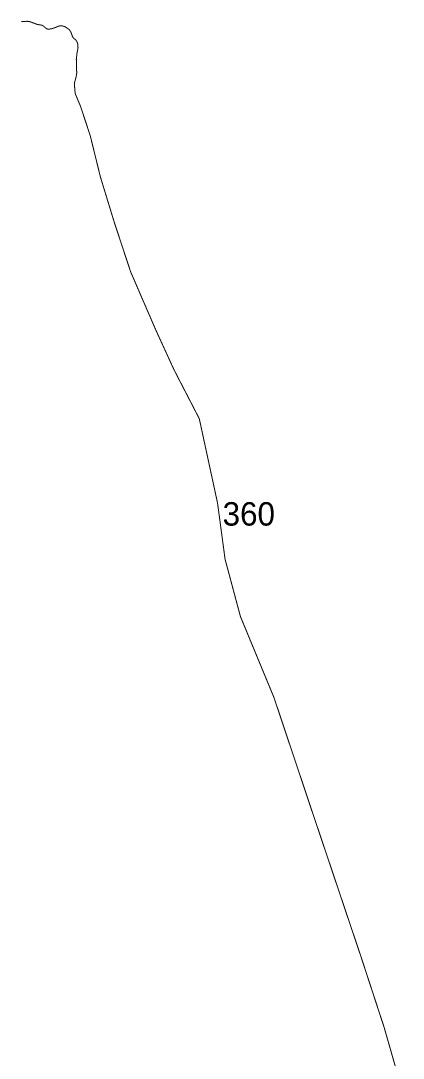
# Model space of a CAD drawing. Header units: metres. Extents: x 355286 to 358048, y 1741558 to 1747757.
# Drawn here: x 355286 to 356427, y 1744658 to 1747757 of the extents above; entities that cross this region are included whole.
import ezdxf

# ---------------------------------------------------------------- set-up
doc = ezdxf.new("R2010")
doc.units = ezdxf.units.M
doc.layers.add('NATURALLY PROTECTED', color=3, linetype='Continuous')

msp = doc.modelspace()

# ---------------------------------------------------------------- linework, layer by layer
at = {"layer": 'NATURALLY PROTECTED', "const_width": 3, "flags": 128}
msp.add_lwpolyline([(355287.1, 1747755.2), (355291.5, 1747754.3), (355304.4, 1747755.6), (355313.5, 1747754.2), (355335.3, 1747746), (355342.9, 1747744.8), (355348.2, 1747744), (355353.8, 1747741), (355359.1, 1747735.8), (355364.2, 1747732.6), (355370.4, 1747732), (355379, 1747733.5), (355388.5, 1747736.6), (355397, 1747740.4), (355401.8, 1747741.7), (355409.2, 1747742), (355418, 1747739.1), (355430.3, 1747730.8), (355436.2, 1747721.4), (355440.3, 1747709.2), (355444.1, 1747703.9), (355449.9, 1747700.1), (355453, 1747695.3), (355455.8, 1747687.6), (355456.6, 1747677.1), (355453.5, 1747659.5), (355451.5, 1747641.9), (355452.7, 1747600.5), (355450.9, 1747589.4), (355445.5, 1747569.9), (355448.2, 1747539.1), (355464.3, 1747501.1), (355493.4, 1747412.5), (355523.3, 1747290.9), (355564, 1747157.6), (355613.5, 1747007.4), (355688.5, 1746833.9), (355743.1, 1746714.6), (355818.6, 1746568.3), (355873.1, 1746316.3), (355895.6, 1746148.5), (355941.5, 1745977.1), (356041.4, 1745735.7), (356154.2, 1745398.7), (356301.1, 1744961.8), (356371, 1744748.3), (356426, 1744555)], dxfattribs=at)

# ---------------------------------------------------------------- texts
at = {"insert": (355888.3, 1746318.9), "char_height": 70, "attachment_point": 1}
msp.add_mtext_dynamic_manual_height_columns('360', width=95.172, gutter_width=1, heights=[0], dxfattribs=at)

doc.saveas('drawing.dxf')
